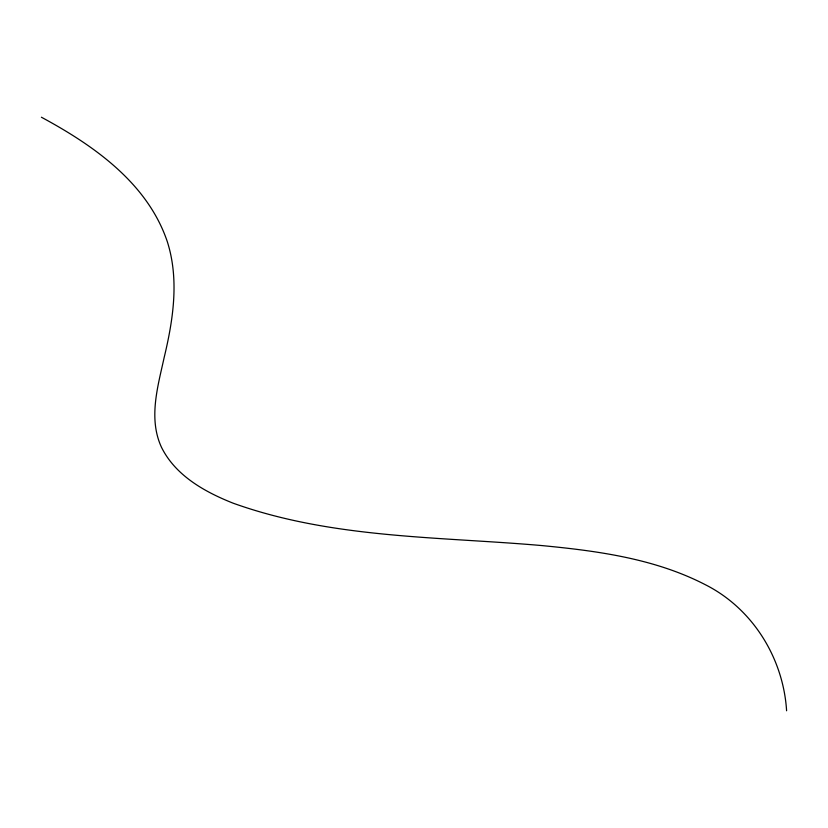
<?xml version="1.0" encoding="UTF-8"?>
<svg xmlns="http://www.w3.org/2000/svg" width="828" height="828" viewBox="0 0 828 828"><rect width="100%" height="100%" fill="white"/><g stroke="black" fill="none" stroke-linecap="round" stroke-linejoin="round"><path stroke-width="1.24" d="M41.4 117.224C93.533 145.335 147.446 182.957 167.277 241.569C179.376 279.419 173.228 319.701 164.172 357.468C157.806 386.635 148.202 418.595 161.491 447.306C175.557 475.707 204.826 491.956 233.165 503.196C331.976 538.655 438.571 536.534 541.822 545.569C597.619 550.92 654.803 558.61 705.228 584.651C752.693 608.549 783.309 658.105 786.6 710.776"/></g></svg>
